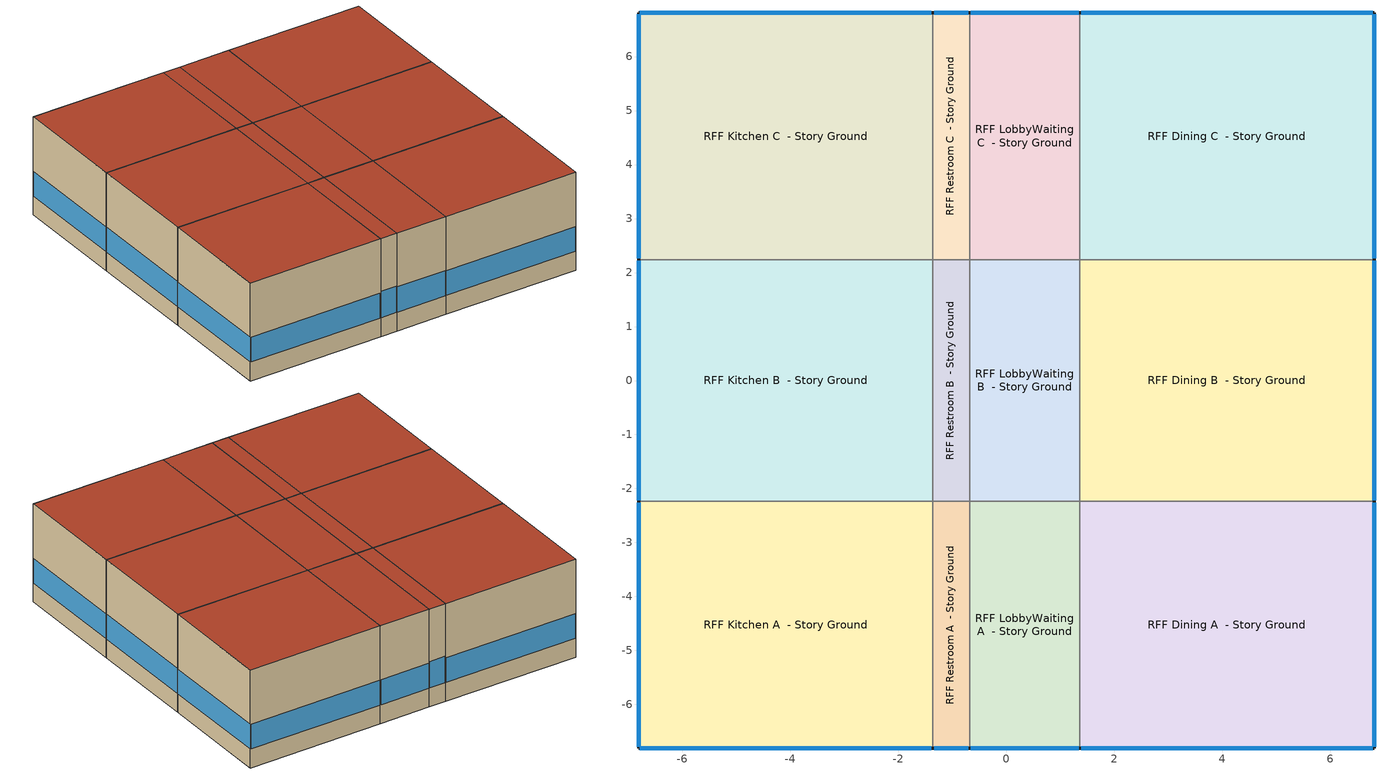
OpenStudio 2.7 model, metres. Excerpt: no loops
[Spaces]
RFF Kitchen A  - Story Ground
 floor ground: -6.81,-6.81 -6.81,-2.24 -1.36,-2.24 -1.36,-6.81 z0
 wall outside: -6.81,-2.24 -6.81,-6.81 -1.36,-6.81 z0:3.96
 wall to RFF Kitchen B  - Story Ground: -1.36,-2.24 -6.81,-2.24 z0:3.96
 wall to RFF Restroom A  - Story Ground: -1.36,-6.81 -1.36,-2.24 z0:3.96
 window: -6.81,-2.27 -6.81,-6.79 / -6.79,-6.81 -1.39,-6.81 z0.76:1.76
 roof outside: -1.36,-6.81 -1.36,-2.24 -6.81,-2.24 -6.81,-6.81 z3.96
RFF Kitchen B  - Story Ground
 floor ground: -6.81,-2.24 -6.81,2.24 -1.36,2.24 -1.36,-2.24 z0
 wall outside: -6.81,2.24 -6.81,-2.24 z0:3.96
 wall to RFF Kitchen C  - Story Ground: -1.36,2.24 -6.81,2.24 z0:3.96
 wall to RFF Restroom B  - Story Ground: -1.36,-2.24 -1.36,2.24 z0:3.96
 window: -6.81,2.21 -6.81,-2.21 z0.76:1.76
 roof outside: -1.36,-2.24 -1.36,2.24 -6.81,2.24 -6.81,-2.24 z3.96
RFF Kitchen C  - Story Ground
 floor ground: -6.81,2.24 -6.81,6.81 -1.36,6.81 -1.36,2.24 z0
 wall outside: -1.36,6.81 -6.81,6.81 -6.81,2.24 z0:3.96
 wall to RFF Restroom C  - Story Ground: -1.36,2.24 -1.36,6.81 z0:3.96
 window: -6.81,6.79 -6.81,2.27 / -1.39,6.81 -6.79,6.81 z0.76:1.76
 roof outside: -1.36,2.24 -1.36,6.81 -6.81,6.81 -6.81,2.24 z3.96
RFF Restroom A  - Story Ground
 floor ground: -1.36,-6.81 -1.36,-2.24 -0.68,-2.24 -0.68,-6.81 z0
 wall outside: -1.36,-6.81 -0.68,-6.81 z0:3.96
 wall to RFF Restroom B  - Story Ground: -0.68,-2.24 -1.36,-2.24 z0:3.96
 wall to RFF LobbyWaiting A  - Story Ground: -0.68,-6.81 -0.68,-2.24 z0:3.96
 window: -1.34,-6.81 -0.7,-6.81 z0.76:1.83
 roof outside: -0.68,-6.81 -0.68,-2.24 -1.36,-2.24 -1.36,-6.81 z3.96
RFF Restroom B  - Story Ground
 floor ground: -1.36,-2.24 -1.36,2.24 -0.68,2.24 -0.68,-2.24 z0
 wall to RFF Restroom C  - Story Ground: -0.68,2.24 -1.36,2.24 z0:3.96
 wall to RFF LobbyWaiting B  - Story Ground: -0.68,-2.24 -0.68,2.24 z0:3.96
 roof outside: -0.68,-2.24 -0.68,2.24 -1.36,2.24 -1.36,-2.24 z3.96
RFF Restroom C  - Story Ground
 floor ground: -1.36,2.24 -1.36,6.81 -0.68,6.81 -0.68,2.24 z0
 wall outside: -0.68,6.81 -1.36,6.81 z0:3.96
 wall to RFF LobbyWaiting C  - Story Ground: -0.68,2.24 -0.68,6.81 z0:3.96
 window: -0.7,6.81 -1.34,6.81 z0.76:1.83
 roof outside: -0.68,2.24 -0.68,6.81 -1.36,6.81 -1.36,2.24 z3.96
RFF LobbyWaiting A  - Story Ground
 floor ground: -0.68,-6.81 -0.68,-2.24 1.37,-2.24 1.37,-6.81 z0
 wall outside: -0.68,-6.81 1.37,-6.81 z0:3.96
 wall to RFF LobbyWaiting B  - Story Ground: 1.37,-2.24 -0.68,-2.24 z0:3.96
 wall to RFF Dining A  - Story Ground: 1.37,-6.81 1.37,-2.24 z0:3.96
 window: -0.65,-6.81 1.34,-6.81 z0.76:1.78
 roof outside: 1.37,-6.81 1.37,-2.24 -0.68,-2.24 -0.68,-6.81 z3.96
RFF LobbyWaiting B  - Story Ground
 floor ground: -0.68,-2.24 -0.68,2.24 1.37,2.24 1.37,-2.24 z0
 wall to RFF LobbyWaiting C  - Story Ground: 1.37,2.24 -0.68,2.24 z0:3.96
 wall to RFF Dining B  - Story Ground: 1.37,-2.24 1.37,2.24 z0:3.96
 roof outside: 1.37,-2.24 1.37,2.24 -0.68,2.24 -0.68,-2.24 z3.96
RFF LobbyWaiting C  - Story Ground
 floor ground: -0.68,2.24 -0.68,6.81 1.37,6.81 1.37,2.24 z0
 wall outside: 1.37,6.81 -0.68,6.81 z0:3.96
 wall to RFF Dining C  - Story Ground: 1.37,2.24 1.37,6.81 z0:3.96
 window: 1.34,6.81 -0.65,6.81 z0.76:1.78
 roof outside: 1.37,2.24 1.37,6.81 -0.68,6.81 -0.68,2.24 z3.96
RFF Dining A  - Story Ground
 floor ground: 1.37,-6.81 1.37,-2.24 6.81,-2.24 6.81,-6.81 z0
 wall outside: 1.37,-6.81 6.81,-6.81 6.81,-2.24 z0:3.96
 wall to RFF Dining B  - Story Ground: 6.81,-2.24 1.37,-2.24 z0:3.96
 window: 1.39,-6.81 6.79,-6.81 / 6.81,-6.79 6.81,-2.27 z0.76:1.76
 roof outside: 6.81,-6.81 6.81,-2.24 1.37,-2.24 1.37,-6.81 z3.96
RFF Dining B  - Story Ground
 floor ground: 1.37,-2.24 1.37,2.24 6.81,2.24 6.81,-2.24 z0
 wall outside: 6.81,-2.24 6.81,2.24 z0:3.96
 wall to RFF Dining C  - Story Ground: 6.81,2.24 1.37,2.24 z0:3.96
 window: 6.81,-2.21 6.81,2.21 z0.76:1.76
 roof outside: 6.81,-2.24 6.81,2.24 1.37,2.24 1.37,-2.24 z3.96
RFF Dining C  - Story Ground
 floor ground: 1.37,2.24 1.37,6.81 6.81,6.81 6.81,2.24 z0
 wall outside: 6.81,2.24 6.81,6.81 1.37,6.81 z0:3.96
 window: 6.81,2.27 6.81,6.79 / 6.79,6.81 1.39,6.81 z0.76:1.76
 roof outside: 6.81,2.24 6.81,6.81 1.37,6.81 1.37,2.24 z3.96
[Building]
DEER Pre-1975|RFF: Default Construction Set=Res DEER Pre-1975 - RFF - CEC T24-CEC6; Standards Building Type=RFF
[Site]
Site 1: Terrain=City
[ClimateZones]
Climate Zone Institution Name 1=CEC; Climate Zone Document Name 1=California Climate Zone Descriptions; Climate Zone Document Year 1=1995; Climate Zone Value 1=6
[SizingPeriod:DesignDay] Barometric Pressure {Pa}=100977; Sky Clearness=0; Rain Indicator=0; Snow Indicator=0; Day of Month=21; Daylight Saving Time Indicator=0; Humidity Indicating Type=Wetbulb; Dry-Bulb Temperature Range Modifier Type=DefaultMultipliers
Name | Maximum Dry-Bulb Temperature {C} | Daily Dry-Bulb Temperature Range {deltaC} | Humidity Indicating Conditions at Maximum Dry-Bulb | Wind Speed {m/s} | Wind Direction {deg} | Month | Day Type | Solar Model Indicator | ASHRAE Taub | ASHRAE Taud
Houston Bush Intercontinental Ann Htg 99.6% Condns DB | -1.6 | 0 | -1.6 | 2.8 | 0 | 1 | WinterDesignDay | ASHRAEClearSky
Houston Bush Intercontinental Ann Clg .4% Condns DB=>MWB | 36 | 10.1 | 24.8 | 3.5 | 170 | 7 | SummerDesignDay | ASHRAETau | 0.499 | 1.97
[Site:GroundTemperature:BuildingSurface]
19.527, 19.502, 19.536, 19.598, 20.002, 21.64, 22.225, 22.375, 21.449, 20.121, 19.802, 19.633
[DefaultConstructionSet]
Res DEER Pre-1975 - RFF - CEC T24-CEC6: Default Exterior Surface Constructions=Default Surface Constructions 1; Default Interior Surface Constructions=Default Surface Constructions 2; Default Ground Contact Surface Constructions=Default Surface Constructions 3; Default Exterior SubSurface Constructions=Default Sub Surface Constructions 1; Default Interior SubSurface Constructions=Default Sub Surface Constructions 2; Interior Partition Construction=Typical Interior Partition
[DefaultSurfaceConstructions]
Name | Floor Construction | Wall Construction | Roof Ceiling Construction
Default Surface Constructions 1 | DEER Uncarpeted 6in Slab Floor | DEER Insulated Exterior Mass Wall R-3.51 | DEER Wood Framed Roof R-14.18
Default Surface Constructions 2 | DEER Uncarpeted 4in Slab Floor | Typical Interior Wall | DEER Uncarpeted 4in Slab Floor
Default Surface Constructions 3 | DEER Carpeted 6in Slab Floor | Typical Uninsulated Basement Mass Wall
[Construction]
DEER Uncarpeted 6in Slab Floor: Typical Insulation R-1.73, 6 in. Normalweight Concrete Floor
DEER Insulated Exterior Mass Wall R-3.51: 8 in. Concrete Block Wall, Typical Insulation R-1.73
DEER Wood Framed Roof R-14.18: Roof Membrane, Typical Insulation R-13.68, Metal Roof Surface
DEER Uncarpeted 4in Slab Floor: Typical Insulation, 4 in. Normalweight Concrete Floor
Typical Interior Wall: G01 13mm gypsum board, G01 13mm gypsum board
DEER Carpeted 6in Slab Floor: 6 in. Normalweight Concrete Floor, Typical Carpet Pad
Typical Uninsulated Basement Mass Wall: 8 in. Concrete Block Basement Wall
DEER Metal Framed Window U-1.23 SHGC 0.82: Simple Glazing U-1.23 SHGC 0.82
DEER Metal Framed Window U-1.23 SHGC 0.82 1: Simple Glazing U-1.23 SHGC 0.82 1
Typical Uninsulated Swinging Door: Typical Insulation
U 0.98 SHGC 0.68 Sgl Ref-B-H Clr 6mm: REF B CLEAR HI 6MM
Typical Insulated Metal Door: F08 Metal surface, Typical Insulation
DEER Skylight U-1.31 SHGC 0.61: Simple Glazing U-1.23 SHGC 0.61
Typical Interior Window: Clear 3mm
Typical Interior Door; Typical Interior Partition: G05 25mm wood
[Material:NoMass] Roughness=Smooth; Thermal Absorptance=0.9; Solar Absorptance=0.7
Name | Thermal Resistance {m2-K/W} | Visible Absorptance
Typical Insulation R-1.73 | 0.305336 | 0.7
Typical Insulation R-13.68 | 2.40869 | 0.7
Typical Insulation | 0.0282222 | 0.7
Typical Carpet Pad | 0.21648 | 0.8
[Material] Thermal Absorptance=0.9
Name | Roughness | Thickness {m} | Conductivity {W/m-K} | Density {kg/m3} | Specific Heat {J/kg-K} | Solar Absorptance | Visible Absorptance
6 in. Normalweight Concrete Floor | MediumRough | 0.1524 | 2.31 | 2322 | 832 | 0.7 | 0.7
8 in. Concrete Block Wall | MediumRough | 0.2032 | 0.72 | 800 | 832 | 0.7 | 0.7
Roof Membrane | VeryRough | 0.0095 | 0.16 | 1121.29 | 1460 | 0.7 | 0.7
Metal Roof Surface; F08 Metal surface | Smooth | 0.0008 | 45.28 | 7824 | 500 | 0.7 | 0.7
4 in. Normalweight Concrete Floor | MediumRough | 0.1016 | 2.31 | 2322 | 832 | 0.7 | 0.7
G01 13mm gypsum board | Smooth | 0.0127 | 0.160031 | 800.001 | 1090.73 | 0.7 | 0.5
8 in. Concrete Block Basement Wall | MediumRough | 0.2032 | 1.326 | 1842 | 912 | 0.7 | 0.7
G05 25mm wood | MediumSmooth | 0.0254 | 0.15 | 608 | 1630 | 0.5 | 0.5
[DefaultSubSurfaceConstructions]
Name | Fixed Window Construction | Operable Window Construction | Door Construction | Glass Door Construction | Overhead Door Construction | Skylight Construction | Tubular Daylight Dome Construction | Tubular Daylight Diffuser Construction
Default Sub Surface Constructions 1 | DEER Metal Framed Window U-1.23 SHGC 0.82 | DEER Metal Framed Window U-1.23 SHGC 0.82 1 | Typical Uninsulated Swinging Door | U 0.98 SHGC 0.68 Sgl Ref-B-H Clr 6mm | Typical Insulated Metal Door | DEER Skylight U-1.31 SHGC 0.61 | Typical Interior Window | Typical Interior Window
Default Sub Surface Constructions 2 | Typical Interior Window | Typical Interior Window | Typical Interior Door
[WindowMaterial:SimpleGlazingSystem] Visible Transmittance=0.25
Name | U-Factor {W/m2-K} | Solar Heat Gain Coefficient
Simple Glazing U-1.23 SHGC 0.82; Simple Glazing U-1.23 SHGC 0.82 1 | 6.98426 | 0.82
Simple Glazing U-1.23 SHGC 0.61 | 7 | 0.61
[WindowMaterial:Glazing] Optical Data Type=SpectralAverage; Infrared Transmittance at Normal Incidence=0; Front Side Infrared Hemispherical Emissivity=0.84; Conductivity {W/m-K}=0.9; Dirt Correction Factor for Solar and Visible Transmittance=1; Solar Diffusing=No
Name | Thickness {m} | Solar Transmittance at Normal Incidence | Front Side Solar Reflectance at Normal Incidence | Back Side Solar Reflectance at Normal Incidence | Visible Transmittance at Normal Incidence | Front Side Visible Reflectance at Normal Incidence | Back Side Visible Reflectance at Normal Incidence | Back Side Infrared Hemispherical Emissivity
REF B CLEAR HI 6MM | 0.006 | 0.24 | 0.16 | 0.32 | 0.3 | 0.16 | 0.29 | 0.6
Clear 3mm | 0.003 | 0.837 | 0.075 | 0.075 | 0.898 | 0.081 | 0.081 | 0.84
[SpaceType] Standards Building Type=RFF
Name | Default Schedule Set | Design Specification Outdoor Air Object | Standards Space Type
RFF Dining - DEER Pre-1975 | RFF Dining Schedule Set | RFF Dining Ventilation | Dining
RFF Kitchen - DEER Pre-1975 | RFF Kitchen Schedule Set | RFF Kitchen Ventilation | Kitchen
RFF LobbyWaiting - DEER Pre-1975 | RFF LobbyWaiting Schedule Set | RFF LobbyWaiting Ventilation | LobbyWaiting
RFF Restroom - DEER Pre-1975 | RFF Restroom Schedule Set | RFF Restroom Ventilation | Restroom
[BuildingStory]
Story Ground: Nominal Z Coordinate {m}=0; Nominal Floor to Floor Height {m}=3.9624
[Space] Building Story=Story Ground
Name | Space Type | Thermal Zone
RFF Kitchen A  - Story Ground | RFF Kitchen - DEER Pre-1975 | Zone RFF Kitchen A  - Story Ground
RFF Kitchen B  - Story Ground | RFF Kitchen - DEER Pre-1975 | Zone RFF Kitchen B  - Story Ground
RFF Kitchen C  - Story Ground | RFF Kitchen - DEER Pre-1975 | Zone RFF Kitchen C  - Story Ground
RFF Restroom A  - Story Ground | RFF Restroom - DEER Pre-1975 | Zone RFF Restroom A  - Story Ground
RFF Restroom B  - Story Ground | RFF Restroom - DEER Pre-1975 | Zone RFF Restroom B  - Story Ground
RFF Restroom C  - Story Ground | RFF Restroom - DEER Pre-1975 | Zone RFF Restroom C  - Story Ground
RFF LobbyWaiting A  - Story Ground | RFF LobbyWaiting - DEER Pre-1975 | Zone RFF LobbyWaiting A  - Story Ground
RFF LobbyWaiting B  - Story Ground | RFF LobbyWaiting - DEER Pre-1975 | Zone RFF LobbyWaiting B  - Story Ground
RFF LobbyWaiting C  - Story Ground | RFF LobbyWaiting - DEER Pre-1975 | Zone RFF LobbyWaiting C  - Story Ground
RFF Dining A  - Story Ground | RFF Dining - DEER Pre-1975 | Zone RFF Dining A  - Story Ground
RFF Dining B  - Story Ground | RFF Dining - DEER Pre-1975 | Zone RFF Dining B  - Story Ground
RFF Dining C  - Story Ground | RFF Dining - DEER Pre-1975 | Zone RFF Dining C  - Story Ground
[ThermalZone] Multiplier=1; Use Ideal Air Loads=No
Name | Thermostat
Zone RFF Kitchen A  - Story Ground | RFF Kitchen - DEER Pre-1975 Thermostat
Zone RFF Kitchen B  - Story Ground | RFF Kitchen - DEER Pre-1975 Thermostat 2
Zone RFF Kitchen C  - Story Ground | RFF Kitchen - DEER Pre-1975 Thermostat 1
Zone RFF Restroom A  - Story Ground | RFF Restroom - DEER Pre-1975 Thermostat
Zone RFF Restroom B  - Story Ground | RFF Restroom - DEER Pre-1975 Thermostat 2
Zone RFF Restroom C  - Story Ground | RFF Restroom - DEER Pre-1975 Thermostat 1
Zone RFF LobbyWaiting A  - Story Ground | RFF LobbyWaiting - DEER Pre-1975 Thermostat
Zone RFF LobbyWaiting B  - Story Ground | RFF LobbyWaiting - DEER Pre-1975 Thermostat 1
Zone RFF LobbyWaiting C  - Story Ground | RFF LobbyWaiting - DEER Pre-1975 Thermostat 2
Zone RFF Dining A  - Story Ground | RFF Dining - DEER Pre-1975 Thermostat 1
Zone RFF Dining B  - Story Ground | RFF Dining - DEER Pre-1975 Thermostat
Zone RFF Dining C  - Story Ground | RFF Dining - DEER Pre-1975 Thermostat 2
[People:Definition] Number of People Calculation Method=People/Area; Fraction Radiant=0.3
Name | People per Space Floor Area {person/m2}
RFF Restroom People Definition | 0.204514
RFF Kitchen People Definition | 0.0355209
RFF Dining People Definition | 0.477918
RFF LobbyWaiting People Definition | 0.0721182
[People] Work Efficiency Schedule=Work Efficiency Schedule; Clothing Insulation Schedule=Clothing Schedule; Air Velocity Schedule=Air Velocity Schedule; Multiplier=1
Name | People Definition | Space or SpaceType
RFF Restroom People | RFF Restroom People Definition | RFF Restroom - DEER Pre-1975
RFF Kitchen People | RFF Kitchen People Definition | RFF Kitchen - DEER Pre-1975
RFF Dining People | RFF Dining People Definition | RFF Dining - DEER Pre-1975
RFF LobbyWaiting People | RFF LobbyWaiting People Definition | RFF LobbyWaiting - DEER Pre-1975
[Lights:Definition] Design Level Calculation Method=Watts/Area
Name | Watts per Space Floor Area {W/m2}
RFF Restroom Lights Definition | 8.61113
RFF Kitchen Lights Definition | 18.2986
RFF Dining Lights Definition; RFF LobbyWaiting Lights Definition | 16.1459
[Lights] Fraction Replaceable=0
Name | Lights Definition | Space or SpaceType
RFF Restroom Lights | RFF Restroom Lights Definition | RFF Restroom - DEER Pre-1975
RFF Kitchen Lights | RFF Kitchen Lights Definition | RFF Kitchen - DEER Pre-1975
RFF Dining Lights | RFF Dining Lights Definition | RFF Dining - DEER Pre-1975
RFF LobbyWaiting Lights | RFF LobbyWaiting Lights Definition | RFF LobbyWaiting - DEER Pre-1975
[ElectricEquipment:Definition] Design Level Calculation Method=Watts/Area
Name | Watts per Space Floor Area {W/m2} | Fraction Radiant | Fraction Lost
RFF Restroom Elec Equip Definition | 2.4757 | 0.5
RFF Kitchen Elec Equip Definition | 44.7348 | 0.57 | 0.43
RFF Dining Elec Equip Definition | 6.18925 | 0.5
RFF LobbyWaiting Elec Equip Definition | 5.7856 | 0.5
[ElectricEquipment]
Name | Electric Equipment Definition | Space or SpaceType
RFF Restroom Elec Equip | RFF Restroom Elec Equip Definition | RFF Restroom - DEER Pre-1975
RFF Kitchen Elec Equip | RFF Kitchen Elec Equip Definition | RFF Kitchen - DEER Pre-1975
RFF Dining Elec Equip | RFF Dining Elec Equip Definition | RFF Dining - DEER Pre-1975
RFF LobbyWaiting Elec Equip | RFF LobbyWaiting Elec Equip Definition | RFF LobbyWaiting - DEER Pre-1975
[DesignSpecification:OutdoorAir] Outdoor Air Method=Sum
Name | Outdoor Air Flow per Floor Area {m3/s-m2}
RFF Restroom Ventilation | 0.004826
RFF Kitchen Ventilation | 0.000254
RFF Dining Ventilation | 0.0045212
RFF LobbyWaiting Ventilation | 0.000508
[DefaultScheduleSet] Infiltration Schedule=D_RFF_All_C_Inf_Yr
Name | Number of People Schedule | People Activity Level Schedule | Lighting Schedule | Electric Equipment Schedule | Gas Equipment Schedule
RFF Restroom Schedule Set | D_RFF_Din_Occup_Yr | DEER Activity 147W/person | D17_RFF_Restrm_LF_Yr | D_RFF_Din_Misc_Yr
RFF Kitchen Schedule Set | D_RFF_Ktchn_Occup_Yr | DEER Activity 220W/person | D17_RFF_Ktchn_LF_Yr | D_RFF_Ktchn_Misc_Yr | D_RFF_Ktchn_Cook_Yr
RFF Dining Schedule Set | D_RFF_Din_Occup_Yr | DEER Activity 161W/person | D17_RFF_Din_LF_Yr | D_RFF_Din_Misc_Yr
RFF LobbyWaiting Schedule Set | D_RFF_Din_Occup_Yr | DEER Activity 147W/person | D17_RFF_LobWt_LF_Yr | D_RFF_Din_Misc_Yr
[GasEquipment:Definition]
RFF Kitchen Gas Equip Definition: Design Level Calculation Method=Watts/Area; Watts per Space Floor Area {W/m2}=2009.47; Fraction Latent=0.32; Fraction Radiant=0.05; Fraction Lost=0.63
[GasEquipment]
RFF Kitchen Gas Equip: Gas Equipment Definition=RFF Kitchen Gas Equip Definition; Space or SpaceType=RFF Kitchen - DEER Pre-1975
[SpaceInfiltration:DesignFlowRate] Schedule=Always On Discrete; Design Flow Rate Calculation Method=Flow/ExteriorArea; Constant Term Coefficient=0; Temperature Term Coefficient=0; Velocity Term Coefficient=0.224; Velocity Squared Term Coefficient=0
Name | Space or SpaceType | Flow per Exterior Surface Area {m3/s-m2}
RFF Dining A  - Story Ground Infiltration | RFF Dining A  - Story Ground | 0.000118629
RFF Dining B  - Story Ground Infiltration | RFF Dining B  - Story Ground | 8.12987e-05
RFF Dining C  - Story Ground Infiltration | RFF Dining C  - Story Ground | 0.000118629
RFF Kitchen A  - Story Ground Infiltration | RFF Kitchen A  - Story Ground | 0.000118613
RFF Kitchen B  - Story Ground Infiltration | RFF Kitchen B  - Story Ground | 8.12634e-05
RFF Kitchen C  - Story Ground Infiltration | RFF Kitchen C  - Story Ground | 0.000118613
RFF LobbyWaiting A  - Story Ground Infiltration | RFF LobbyWaiting A  - Story Ground | 8.96259e-05
RFF LobbyWaiting C  - Story Ground Infiltration | RFF LobbyWaiting C  - Story Ground | 8.96259e-05
RFF Restroom A  - Story Ground Infiltration | RFF Restroom A  - Story Ground | 8.96259e-05
RFF Restroom C  - Story Ground Infiltration | RFF Restroom C  - Story Ground | 8.96259e-05
[Exterior:Lights:Definition]
Name | Design Level {W}
Parking Areas and Drives Def (W/ft^2) | 0.04
Building Facades Def (W/ft^2) | 0.25
Main Entries Def (W/ft) | 30
Other Doors Def (W/ft) | 25
Drive Through Windows Def (W/ft^2) | 400
[Exterior:Lights] Schedule=Always On Discrete; Control Option=AstronomicalClock
Name | Exterior Lights Definition | Multiplier
Parking Areas and Drives | Parking Areas and Drives Def (W/ft^2) | 8091.9
Building Facades | Building Facades Def (W/ft^2) | 2324.35
Main Entries | Main Entries Def (W/ft) | 32
Other Doors | Other Doors Def (W/ft) | 0.7992
Drive Through Windows | Drive Through Windows Def (W/ft^2) | 0.7992
[ThermostatSetpoint:DualSetpoint] Heating Setpoint Temperature Schedule=D_RFF_All_HTemp_Yr; Cooling Setpoint Temperature Schedule=D_RFF_All_CTemp_Yr
RFF Restroom - DEER Pre-1975 Thermostat; RFF Restroom - DEER Pre-1975 Thermostat 1; RFF Restroom - DEER Pre-1975 Thermostat 2; RFF Kitchen - DEER Pre-1975 Thermostat; RFF Kitchen - DEER Pre-1975 Thermostat 1; RFF Kitchen - DEER Pre-1975 Thermostat 2; RFF Dining - DEER Pre-1975 Thermostat; RFF Dining - DEER Pre-1975 Thermostat 1; RFF Dining - DEER Pre-1975 Thermostat 2; RFF LobbyWaiting - DEER Pre-1975 Thermostat; RFF LobbyWaiting - DEER Pre-1975 Thermostat 1; RFF LobbyWaiting - DEER Pre-1975 Thermostat 2
[AvailabilityManager:NightCycle] Control Type=CycleOnAny; Thermostat Tolerance {deltaC}=1; Cycling Run Time {s}=1800
Availability Manager Night Cycle 1; Availability Manager Night Cycle 2; Availability Manager Night Cycle 3; Availability Manager Night Cycle 4; Availability Manager Night Cycle 5; Availability Manager Night Cycle 6; Availability Manager Night Cycle 7; Availability Manager Night Cycle 8; Availability Manager Night Cycle 9; Availability Manager Night Cycle 10; Availability Manager Night Cycle 11; Availability Manager Night Cycle 12
[Schedule:Ruleset]
Name | Default Day Schedule | Summer Design Day Schedule | Winter Design Day Schedule
Clothing Schedule | Clothing Schedule Default Winter Clothes
Air Velocity Schedule | Air Velocity Schedule Default
Work Efficiency Schedule | Work Efficiency Schedule Default
D_RFF_Din_Occup_Yr | D_RFF_Din_Occup_Yr Default | D_RFF_Din_Occup_Yr Summer Design Day | D_RFF_Din_Occup_Yr Winter Design Day
DEER Activity 147W/person | DEER Activity 147W/person Default | DEER Activity 147W/person Summer Design Day | DEER Activity 147W/person Winter Design Day
D17_RFF_Restrm_LF_Yr | D17_RFF_Restrm_LF_Yr Default | D17_RFF_Restrm_LF_Yr Summer Design Day | D17_RFF_Restrm_LF_Yr Winter Design Day
D_RFF_Din_Misc_Yr | D_RFF_Din_Misc_Yr Default | D_RFF_Din_Misc_Yr Summer Design Day | D_RFF_Din_Misc_Yr Winter Design Day
D_RFF_All_C_Inf_Yr | D_RFF_All_C_Inf_Yr Default | D_RFF_All_C_Inf_Yr Summer Design Day | D_RFF_All_C_Inf_Yr Winter Design Day
D_RFF_Ktchn_Occup_Yr | D_RFF_Ktchn_Occup_Yr Default | D_RFF_Ktchn_Occup_Yr Summer Design Day | D_RFF_Ktchn_Occup_Yr Winter Design Day
DEER Activity 220W/person | DEER Activity 220W/person Default | DEER Activity 220W/person Summer Design Day | DEER Activity 220W/person Winter Design Day
D17_RFF_Ktchn_LF_Yr | D17_RFF_Ktchn_LF_Yr Default | D17_RFF_Ktchn_LF_Yr Summer Design Day | D17_RFF_Ktchn_LF_Yr Winter Design Day
D_RFF_Ktchn_Misc_Yr | D_RFF_Ktchn_Misc_Yr Default | D_RFF_Ktchn_Misc_Yr Summer Design Day | D_RFF_Ktchn_Misc_Yr Winter Design Day
D_RFF_Ktchn_Cook_Yr | D_RFF_Ktchn_Cook_Yr Default | D_RFF_Ktchn_Cook_Yr Summer Design Day | D_RFF_Ktchn_Cook_Yr Winter Design Day
DEER Activity 161W/person | DEER Activity 161W/person Default | DEER Activity 161W/person Summer Design Day | DEER Activity 161W/person Winter Design Day
D17_RFF_Din_LF_Yr | D17_RFF_Din_LF_Yr Default | D17_RFF_Din_LF_Yr Summer Design Day | D17_RFF_Din_LF_Yr Winter Design Day
D17_RFF_LobWt_LF_Yr | D17_RFF_LobWt_LF_Yr Default | D17_RFF_LobWt_LF_Yr Summer Design Day | D17_RFF_LobWt_LF_Yr Winter Design Day
D_RFF_All_HTemp_Yr | D_RFF_All_HTemp_Yr Default | D_RFF_All_HTemp_Yr Summer Design Day | D_RFF_All_HTemp_Yr Winter Design Day
D_RFF_All_CTemp_Yr | D_RFF_All_CTemp_Yr Default | D_RFF_All_CTemp_Yr Summer Design Day | D_RFF_All_CTemp_Yr Winter Design Day
[Schedule:Day]
Clothing Schedule Default Winter Clothes: 24, 0, 1
Clothing Schedule Summer Clothes: 24, 0, 0.5
Air Velocity Schedule Default: 24, 0, 0.2
Work Efficiency Schedule Default: 24, 0, 0
D_RFF_Din_Occup_Yr Default; D_RFF_Din_Occup_Yr Default|Wkdy Day; D_RFF_Din_Occup_Yr Summer Design Day; D_RFF_Din_Occup_Yr Winter Design Day; D_RFF_Ktchn_Occup_Yr Default; D_RFF_Ktchn_Occup_Yr Default|Wkdy Day; D_RFF_Ktchn_Occup_Yr Summer Design Day; D_RFF_Ktchn_Occup_Yr Winter Design Day: 5, 0, 0, 6, 0, 0.05, 7, 0, 0.1, 8, 0, 0.2, 9, 0, 0.15, 10, 0, 0.1, 11, 0, 0.15, 12, 0, 0.65, 13, 0, 1, 14, 0, 0.7, 15, 0, 0.4, 16, 0, 0.2, 17, 0, 0.25, 18, 0, 0.45, 19, 0, 0.7, 20, 0, 0.45, 21, 0, 0.3, 22, 0, 0.25, 23, 0, 0.2, 24, 0, 0.1
D_RFF_Din_Occup_Yr Wknd Day; D_RFF_Ktchn_Occup_Yr Wknd Day: 5, 0, 0, 6, 0, 0.05, 7, 0, 0.1, 8, 0, 0.2, 9, 0, 0.25, 10, 0, 0.3, 11, 0, 0.6, 12, 0, 0.5, 14, 0, 0.6, 15, 0, 0.4, 17, 0, 0.2, 18, 0, 0.35, 19, 0, 0.6, 20, 0, 0.5, 21, 0, 0.35, 22, 0, 0.25, 23, 0, 0.2, 24, 0, 0.1
DEER Activity 147W/person Default; DEER Activity 147W/person Winter Design Day; DEER Activity 147W/person Summer Design Day: 24, 0, 147
D17_RFF_Restrm_LF_Yr Default; D17_RFF_Restrm_LF_Yr Default|Wkdy Day; D17_RFF_Restrm_LF_Yr Summer Design Day; D17_RFF_Restrm_LF_Yr Winter Design Day; D17_RFF_Din_LF_Yr Default; D17_RFF_Din_LF_Yr Default|Wkdy Day; D17_RFF_Din_LF_Yr Summer Design Day; D17_RFF_Din_LF_Yr Winter Design Day; D17_RFF_LobWt_LF_Yr Default; D17_RFF_LobWt_LF_Yr Default|Wkdy Day; D17_RFF_LobWt_LF_Yr Summer Design Day; D17_RFF_LobWt_LF_Yr Winter Design Day: 5, 0, 0.14, 6, 0, 0.2482, 7, 0, 0.3563, 10, 0, 0.3924, 11, 0, 0.6447, 22, 0, 0.8125, 24, 0, 0.6
D17_RFF_Restrm_LF_Yr Wknd Day; D17_RFF_Din_LF_Yr Wknd Day; D17_RFF_LobWt_LF_Yr Wknd Day: 5, 0, 0.14, 6, 0, 0.265, 7, 0, 0.37, 10, 0, 0.405, 11, 0, 0.65, 22, 0, 0.8125, 24, 0, 0.6
D_RFF_Din_Misc_Yr Default; D_RFF_Din_Misc_Yr Default|Wkdy Day; D_RFF_Din_Misc_Yr Summer Design Day; D_RFF_Din_Misc_Yr Winter Design Day; D_RFF_Ktchn_Misc_Yr Default; D_RFF_Ktchn_Misc_Yr Default|Wkdy Day; D_RFF_Ktchn_Misc_Yr Summer Design Day; D_RFF_Ktchn_Misc_Yr Winter Design Day: 5, 0, 0.15, 6, 0, 0.3, 7, 0, 0.45, 10, 0, 0.5, 11, 0, 0.8, 22, 0, 1, 23, 0, 0.95, 24, 0, 0.85
D_RFF_Din_Misc_Yr Wknd Day; D_RFF_Ktchn_Misc_Yr Wknd Day: 5, 0, 0.15, 6, 0, 0.3, 7, 0, 0.45, 10, 0, 0.5, 11, 0, 0.8, 22, 0, 1, 23, 0, 0.95, 24, 0, 0.65
D_RFF_All_C_Inf_Yr Default; D_RFF_All_C_Inf_Yr Winter Design Day; D_RFF_All_C_Inf_Yr Summer Design Day: 5, 0, 1, 24, 0, 0.5
DEER Activity 220W/person Default; DEER Activity 220W/person Winter Design Day; DEER Activity 220W/person Summer Design Day: 24, 0, 220
D17_RFF_Ktchn_LF_Yr Default; D17_RFF_Ktchn_LF_Yr Winter Design Day; D17_RFF_Ktchn_LF_Yr Summer Design Day: 4, 0, 0.05, 6, 0, 0.3, 7, 0, 0.3395, 10, 0, 0.3711, 11, 0, 0.5921, 22, 0, 0.8125, 24, 0, 0.7
D_RFF_Ktchn_Cook_Yr Default; D_RFF_Ktchn_Cook_Yr Winter Design Day; D_RFF_Ktchn_Cook_Yr Summer Design Day: 3, 0, 0, 4, 0, 0.296, 5, 0, 0.444, 6, 0, 0.473, 7, 0, 0.385, 17, 0, 0.296, 18, 0, 0.49, 20, 0, 0.325, 21, 0, 0.3, 22, 0, 0.25, 23, 0, 0.118, 24, 0, 0
DEER Activity 161W/person Default; DEER Activity 161W/person Winter Design Day; DEER Activity 161W/person Summer Design Day: 24, 0, 161
D_RFF_All_HTemp_Yr Default; D_RFF_All_HTemp_Yr Winter Design Day; D_RFF_All_HTemp_Yr Summer Design Day: 5, 0, 17.8, 24, 0, 21.1
D_RFF_All_CTemp_Yr Default; D_RFF_All_CTemp_Yr Winter Design Day; D_RFF_All_CTemp_Yr Summer Design Day: 5, 0, 27.8, 24, 0, 24.4
[Schedule:Rule] Date Specification Type=DateRange; Start Day=1
Name | Schedule Ruleset | Rule Order | Day Schedule | Start Month | End Month | End Day | Apply Monday | Apply Tuesday | Apply Wednesday | Apply Thursday | Apply Friday | Apply Sunday | Apply Saturday
Schedule Rule 1 | Clothing Schedule | 0 | Clothing Schedule Summer Clothes | 5 | 9 | 30
Schedule Rule 2 | D_RFF_Din_Occup_Yr | 1 | D_RFF_Din_Occup_Yr Default|Wkdy Day | 1 | 12 | 31 | Yes | Yes | Yes | Yes | Yes
Schedule Rule 3 | D_RFF_Din_Occup_Yr | 0 | D_RFF_Din_Occup_Yr Wknd Day | 1 | 12 | 31 |  |  |  |  |  | Yes | Yes
Schedule Rule 4 | D17_RFF_Restrm_LF_Yr | 1 | D17_RFF_Restrm_LF_Yr Default|Wkdy Day | 1 | 12 | 31 | Yes | Yes | Yes | Yes | Yes
Schedule Rule 5 | D17_RFF_Restrm_LF_Yr | 0 | D17_RFF_Restrm_LF_Yr Wknd Day | 1 | 12 | 31 |  |  |  |  |  | Yes | Yes
Schedule Rule 6 | D_RFF_Din_Misc_Yr | 1 | D_RFF_Din_Misc_Yr Default|Wkdy Day | 1 | 12 | 31 | Yes | Yes | Yes | Yes | Yes
Schedule Rule 7 | D_RFF_Din_Misc_Yr | 0 | D_RFF_Din_Misc_Yr Wknd Day | 1 | 12 | 31 |  |  |  |  |  | Yes | Yes
Schedule Rule 8 | D_RFF_Ktchn_Occup_Yr | 1 | D_RFF_Ktchn_Occup_Yr Default|Wkdy Day | 1 | 12 | 31 | Yes | Yes | Yes | Yes | Yes
Schedule Rule 9 | D_RFF_Ktchn_Occup_Yr | 0 | D_RFF_Ktchn_Occup_Yr Wknd Day | 1 | 12 | 31 |  |  |  |  |  | Yes | Yes
Schedule Rule 10 | D_RFF_Ktchn_Misc_Yr | 1 | D_RFF_Ktchn_Misc_Yr Default|Wkdy Day | 1 | 12 | 31 | Yes | Yes | Yes | Yes | Yes
Schedule Rule 11 | D_RFF_Ktchn_Misc_Yr | 0 | D_RFF_Ktchn_Misc_Yr Wknd Day | 1 | 12 | 31 |  |  |  |  |  | Yes | Yes
Schedule Rule 12 | D17_RFF_Din_LF_Yr | 1 | D17_RFF_Din_LF_Yr Default|Wkdy Day | 1 | 12 | 31 | Yes | Yes | Yes | Yes | Yes
Schedule Rule 13 | D17_RFF_Din_LF_Yr | 0 | D17_RFF_Din_LF_Yr Wknd Day | 1 | 12 | 31 |  |  |  |  |  | Yes | Yes
Schedule Rule 14 | D17_RFF_LobWt_LF_Yr | 1 | D17_RFF_LobWt_LF_Yr Default|Wkdy Day | 1 | 12 | 31 | Yes | Yes | Yes | Yes | Yes
Schedule Rule 15 | D17_RFF_LobWt_LF_Yr | 0 | D17_RFF_LobWt_LF_Yr Wknd Day | 1 | 12 | 31 |  |  |  |  |  | Yes | Yes
[Schedule:Constant]
Always On Discrete: Value=1
